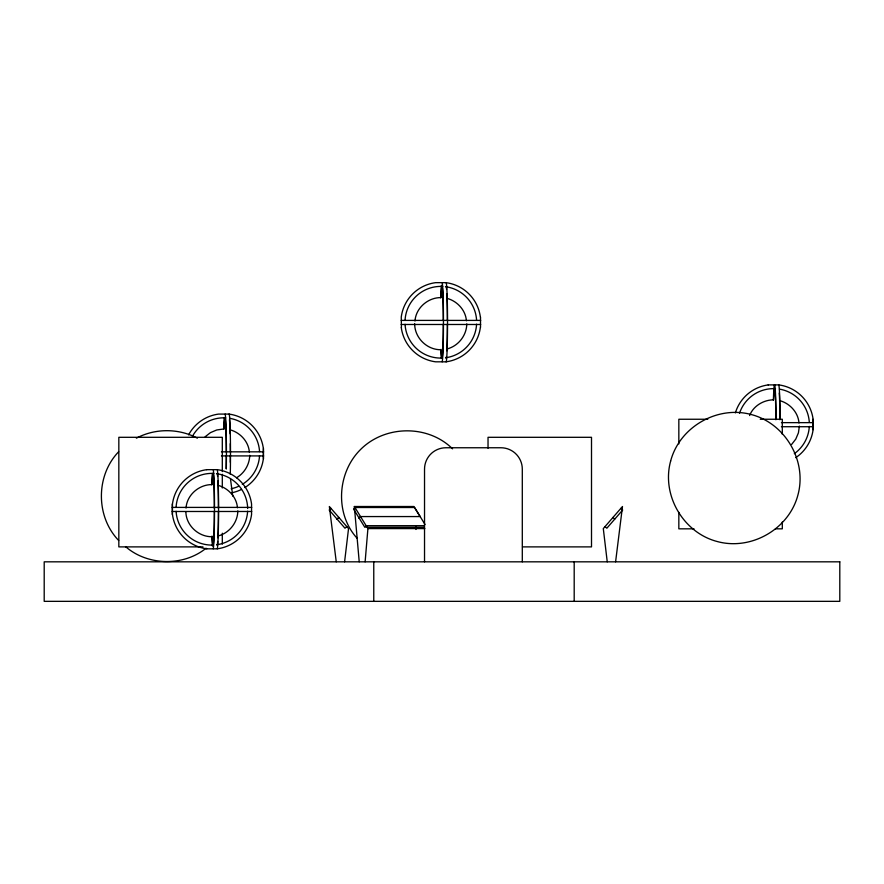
<?xml version="1.0" encoding="UTF-8"?>
<svg xmlns="http://www.w3.org/2000/svg" width="884" height="884" viewBox="0 0 884 884"><rect width="100%" height="100%" fill="white"/><g stroke="black" fill="none" stroke-linecap="round" stroke-linejoin="round"><path stroke-width="1.33" d="M365.125 561.826L367.91 528.588L354.351 506.51L413.977 506.51L425.06 524.555M344.594 561.826L348.539 528.588L329.356 506.51L336.252 561.826M186.038 508.046C186.822 495.128 198.79 484.686 211.563 484.598M414.994 321.047C415.778 308.129 427.745 297.687 440.519 297.599M615.596 561.826L622.48 506.51L603.297 528.588L607.242 561.826M237.829 510.864C237.685 522.389 229.453 532.942 218.315 535.903M249.752 455.293C249.531 464.476 244.459 473.106 236.547 477.769M466.785 323.864C466.642 335.39 458.409 345.942 447.271 348.904M799.368 426.099L798.429 432.84L795.777 439.105L791.589 444.475M749.599 415.557C753.245 406.143 763.146 400.098 773.091 399.833M118.677 451.724C95.638 475.548 95.638 516.665 118.677 540.478M359.224 518.168L360.528 516.565L420.154 516.565L414.497 507.504L354.871 507.504L353.567 509.107L364.827 527.295L366.131 525.693L424.408 525.693M359.18 518.234L360.484 516.632M331.014 508.422L329.168 510.024L344.981 528.212L346.826 526.61M337.047 519.085L338.892 517.483M337.102 519.151L338.948 517.549M205.11 436.795L210.48 432.619L216.746 429.967L223.486 429.027M206.105 548.202C183.43 566.622 147.506 565.826 125.528 546.588M136.379 438.177C155.175 428.199 178.557 428.199 197.364 438.177M401.181 320.406L480.675 320.406M401.181 324.483L480.675 324.483M768.185 384.894L778.815 384.894A39.924 1.481 -90 0 1 780.086 419.259M707.808 419.248L678.835 419.248L678.835 443.901M760.24 419.248L782.307 419.248L782.307 434.309M781.423 422.64L813.247 422.64M781.423 426.718L813.247 426.718M221.453 451.834L263.642 451.834M221.453 455.912L263.642 455.912M206.657 469.658L217.287 469.658A39.924 39.891 -90 0 1 251.564 504.024L251.564 514.455A39.924 39.891 -90 0 1 217.221 548.82L206.657 548.82M172.225 507.405L251.719 507.405M172.225 511.482L251.719 511.482M366.186 527.295L424.464 527.295M367.91 528.588L424.828 528.588M694.017 528.831L678.835 528.831L678.835 512.389M775.412 528.831L782.307 528.831L782.307 521.98M202.988 546.887L118.832 546.887L118.832 437.304L222.304 437.304L222.304 471.548M522.532 546.887L591.506 546.887L591.506 437.304L488.034 437.304L488.034 448.265M440.519 349.733C426.652 349.71 414.53 337.555 414.673 323.666M211.563 536.732C198.259 536.676 186.159 525.394 185.872 511.98M779.854 400.662C789.909 403.447 798.219 412.441 798.992 423.005M447.271 298.427C457.326 301.212 465.636 310.207 466.409 320.77M230.238 429.856C240.293 432.641 248.603 441.635 249.376 452.199M218.315 485.427C228.37 488.211 236.68 497.206 237.453 507.77M452.564 448.829C427.823 424.386 384.86 425.038 360.44 449.624C337.058 472.852 334.682 513.836 357.224 538.389M620.822 508.422L622.668 510.024L606.855 528.212L605.021 526.61M612.955 517.483L614.734 519.151M230.503 479.095L232.746 496.101M415.756 526.754L415.999 529.45M354.351 506.51L359.224 561.826M812.949 419.259L812.949 429.69M574.191 561.826L574.191 601.341M522.3 561.826L522.3 469.15A21.382 21.382 0 0 0 500.908 447.757L445.912 447.757A21.382 21.382 0 0 0 424.53 469.15L424.53 561.826M480.52 317.024L480.52 327.456M401.413 327.456L401.259 317.024A39.924 39.891 -90 0 1 435.613 282.659L446.243 282.659A39.924 1.481 -90 0 1 447.525 322.24A39.924 1.481 -90 0 1 446.243 361.821L435.613 361.821A39.924 39.891 -90 0 1 401.259 327.456M373.766 561.826L373.766 601.341M263.487 448.453L263.487 458.884M222.304 474.288L222.304 487.99M222.304 533.196L222.304 544.146M172.303 504.024L172.303 514.455M773.599 399.645A35.846 1.326 -90 0 1 774.97 390.408A35.846 1.326 -90 0 1 775.876 419.745M779.268 393.071A35.846 1.326 -90 0 1 779.942 419.745M774.749 384.894A39.924 1.481 90 0 1 776.019 419.259M773.389 400.176A39.924 1.481 -90 0 1 774.362 384.894M779.5 389.126A35.846 35.824 -90 0 1 809.313 422.419M809.313 426.419A35.846 35.824 -90 0 1 794.307 453.691M739.499 413.325A35.846 35.824 -90 0 1 775.489 388.684M778.749 384.894A39.924 39.891 -90 0 1 813.103 419.259L813.103 429.69A39.924 39.891 -90 0 1 795.722 457.669M735.366 412.883A39.924 39.891 -90 0 1 768.34 384.894M441.028 297.411A35.846 1.326 -90 0 1 442.442 288.615A35.846 1.326 -90 0 1 443.304 320.185M443.304 324.185A35.846 1.326 -90 0 1 442.497 355.235A35.846 1.326 -90 0 1 441.116 349.357M446.022 286.394A35.846 1.326 -90 0 1 446.586 289.455M446.862 293.93A35.846 1.326 -90 0 1 447.37 320.185M447.37 324.185A35.846 1.326 -90 0 1 446.851 350.815M446.42 356.672A35.846 1.326 -90 0 1 446.077 358.086M442.177 282.659A39.924 1.481 -90 0 1 443.459 322.24A39.924 1.481 -90 0 1 442.177 361.821M441.326 358.053A39.924 1.481 -90 0 1 440.939 350.473M440.807 297.941A39.924 1.481 -90 0 1 441.414 285.355M445.448 286.692A35.846 35.824 -90 0 1 476.587 320.185M476.587 324.185A35.846 35.824 -90 0 1 445.536 357.777M441.536 358.086A35.846 35.824 -90 0 1 405.049 324.295M405.049 320.295A35.846 35.824 -90 0 1 442.762 286.449M446.022 282.659A39.924 39.891 -90 0 1 480.366 317.024M480.366 327.456A39.924 39.891 -90 0 1 446.022 361.821M212.072 484.41A35.846 1.326 -90 0 1 213.508 475.846A35.846 1.326 -90 0 1 214.348 508.521M214.348 511.184A35.846 1.326 -90 0 1 213.541 542.235A35.846 1.326 -90 0 1 212.16 536.356M217.066 473.393A35.846 1.326 -90 0 1 217.63 476.454M217.906 480.929A35.846 1.326 -90 0 1 218.425 508.521M218.414 511.184A35.846 1.326 -90 0 1 217.895 537.815M217.674 541.417A35.846 1.326 -90 0 1 217.121 545.085M213.221 469.658A39.924 1.481 -90 0 1 214.503 509.239A39.924 1.481 -90 0 1 213.221 548.82M212.458 546.124A39.924 1.481 -90 0 1 211.939 536.201M211.851 484.94A39.924 1.481 -90 0 1 212.37 473.426M217.287 469.658A39.924 1.481 -90 0 1 218.569 509.239A39.924 1.481 -90 0 1 217.287 548.82M216.492 473.691A35.846 35.824 -90 0 1 247.675 508.521M247.63 511.184A35.846 35.824 -90 0 1 216.58 544.776M212.58 545.085A35.846 35.824 -90 0 1 176.093 511.295M176.093 507.294A35.846 35.824 -90 0 1 213.806 473.437M206.801 548.82A39.924 39.891 -90 0 1 172.457 514.455L172.457 504.024A39.924 39.891 -90 0 1 206.801 469.658M223.995 428.839A35.846 1.326 -90 0 1 225.409 420.044A35.846 1.326 -90 0 1 226.271 451.613M226.271 455.614A35.846 1.326 -90 0 1 226.149 468.575M229.442 419.734A35.846 1.326 -90 0 1 230.127 433.812M230.293 443.691A35.846 1.326 -90 0 1 230.337 451.613M230.337 455.614A35.846 1.326 -90 0 1 230.304 462.244M230.282 474.277A39.924 1.481 -90 0 0 229.21 414.088L218.58 414.088A39.924 39.891 -90 0 0 188.601 434.851M225.144 414.088A39.924 1.481 -90 0 1 226.315 468.951M223.774 429.37A39.924 1.481 -90 0 1 224.293 417.856M229.741 418.32A35.846 35.824 -90 0 1 259.553 451.613M259.553 455.614A35.846 35.824 -90 0 1 242.315 484.344M238.768 486.233A35.846 35.824 -90 0 1 231.166 488.753M192.403 436.376A35.846 35.824 -90 0 1 225.729 417.867M228.989 414.088A39.924 39.891 -90 0 1 263.344 448.453L263.344 458.884A39.924 39.891 -90 0 1 244.857 487.57M241.42 489.482A39.924 39.891 -90 0 1 231.553 492.83M670.647 461.028C661.287 494.996 683.166 532.665 717.222 541.527C751.179 550.831 788.97 529.14 797.909 495.051C807.258 461.094 785.39 423.414 751.323 414.552C717.366 405.248 679.586 426.939 670.647 461.028M839.8 561.826L44.2 561.826L44.2 601.341L839.8 601.341L839.8 561.826"/></g></svg>
